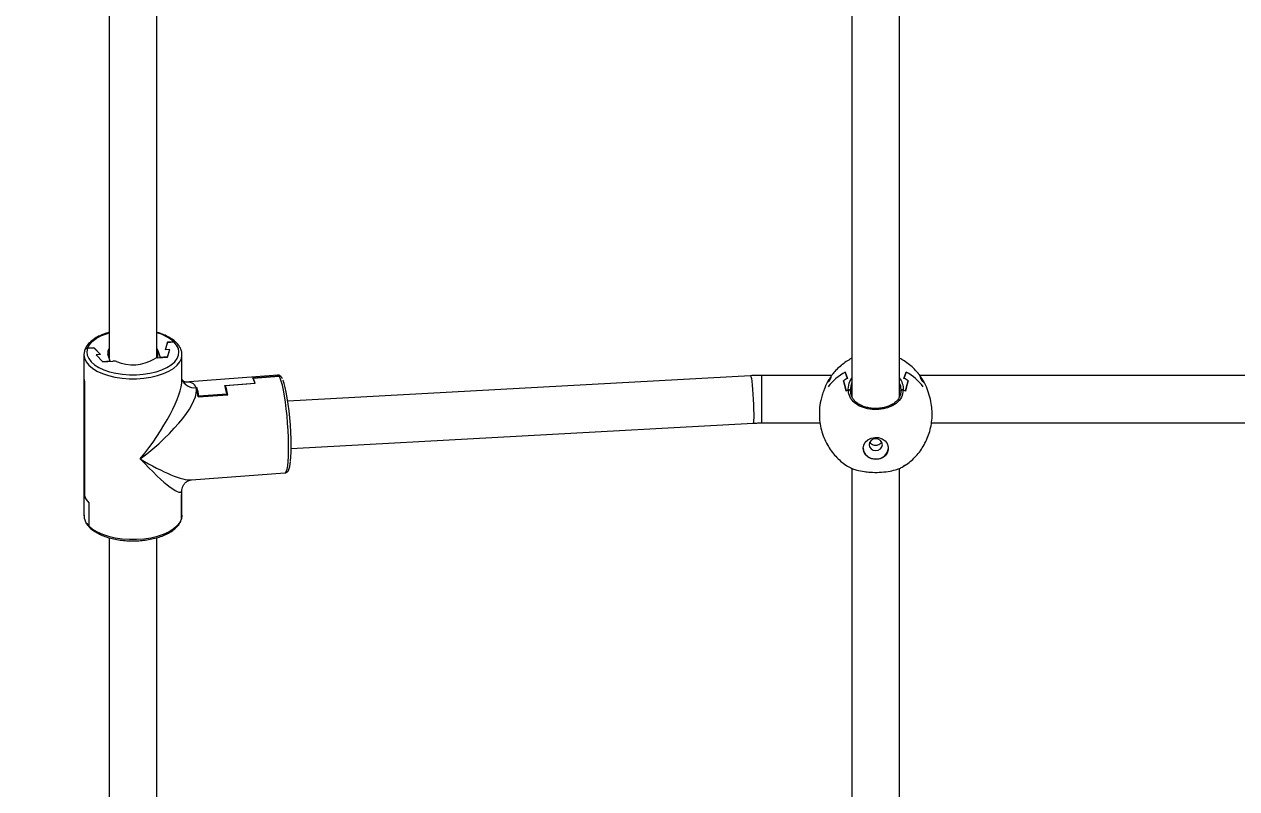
# Model space of a CAD drawing. Header units: millimetres. Extents: x -4213 to 6276, y -6120 to 3870.
# Drawn here: x -706.4 to -298.3, y -1444.6 to -1187.4 of the extents above; entities that cross this region are included whole.
import ezdxf

# ---------------------------------------------------------------- set-up
doc = ezdxf.new("R2010")
doc.units = ezdxf.units.MM
for name, color, linetype in [('DIKOM_ОБЪЕКТ', 7, 'Continuous'), ('DIKOM_РАЗМЕР_ЗОНА', 7, 'Continuous'), ('DIKOM_РАЗМЕР_ОБЪЕКТА', 7, 'Continuous')]:
    doc.layers.add(name, color=color, linetype=linetype)
doc.styles.add('style1', font='arial.ttf', dxfattribs={"width": 0.8})
doc.dimstyles.new('1-50', dxfattribs={"dimtxt": 300, "dimasz": 200, "dimexe": 100, "dimexo": 0, "dimgap": 100, "dimtad": 1, "dimtxsty": 'style1', "dimcen": 200, "dimclrd": 7, "dimclre": 7, "dimclrt": 7, "dimadec": 1, "dimazin": 2, "dimtfac": 1, "dimtmove": 0, "dimatfit": 2, "dimfxl": 0, "dimlwd": 25, "dimlwe": 18, "dimarcsym": 0})

# ---------------------------------------------------------------- blocks, each defined once
blk = doc.blocks.new('*D10')
at = {"layer": 'Defpoints', "color": 0, "transparency": 16777216}
for p in [(-1727.86, 1809.48), (-15.26, -2213.81), (5045.73, -2213.81)]:
    blk.add_point(p, dxfattribs=at)
at = {"layer": 'DIKOM_РАЗМЕР_ОБЪЕКТА', "color": 7, "lineweight": 18, "transparency": 16777216}
for p, q in [((-1727.86, 1809.48), (5145.73, 1809.48)), ((-15.26, -2213.81), (5145.73, -2213.81))]:
    blk.add_line(p, q, dxfattribs=at)
at = {"layer": 'DIKOM_РАЗМЕР_ОБЪЕКТА', "color": 7, "lineweight": 25, "transparency": 16777216}
blk.add_line((5045.73, 1609.48), (5045.73, -2013.81), dxfattribs=at)
at = {"layer": 'DIKOM_РАЗМЕР_ОБЪЕКТА', "color": 7, "transparency": 16777216}
for points in [[(5012.4, 1609.48), (5079.07, 1609.48), (5045.73, 1809.48)], [(5012.4, -2013.81), (5079.07, -2013.81), (5045.73, -2213.81)]]:
    blk.add_solid(points, dxfattribs=at)
at = {"layer": 'DIKOM_РАЗМЕР_ОБЪЕКТА', "color": 7, "transparency": 16777216, "insert": (4792.56, -133.86), "char_height": 300, "attachment_point": 5, "rotation": 90, "style": 'style1'}
blk.add_mtext('4000', dxfattribs=at)
blk = doc.blocks.new('*D11')
at = {"layer": 'Defpoints', "color": 0, "transparency": 16777216}
for p in [(-2152.13, 1385.22), (2355.18, -47.82), (2355.18, -4950.7)]:
    blk.add_point(p, dxfattribs=at)
at = {"layer": 'DIKOM_РАЗМЕР_ОБЪЕКТА', "color": 7, "lineweight": 18, "transparency": 16777216}
for p, q in [((-2152.13, 1385.22), (-2152.13, -5050.7)), ((2355.18, -47.82), (2355.18, -5050.7))]:
    blk.add_line(p, q, dxfattribs=at)
at = {"layer": 'DIKOM_РАЗМЕР_ОБЪЕКТА', "color": 7, "lineweight": 25, "transparency": 16777216}
blk.add_line((-1952.13, -4950.7), (2155.18, -4950.7), dxfattribs=at)
at = {"layer": 'DIKOM_РАЗМЕР_ОБЪЕКТА', "color": 7, "transparency": 16777216}
for points in [[(-1952.13, -4917.36), (-1952.13, -4984.03), (-2152.13, -4950.7)], [(2155.18, -4917.36), (2155.18, -4984.03), (2355.18, -4950.7)]]:
    blk.add_solid(points, dxfattribs=at)
at = {"layer": 'DIKOM_РАЗМЕР_ОБЪЕКТА', "color": 7, "transparency": 16777216, "insert": (229.85, -4697.52), "char_height": 300, "attachment_point": 5, "style": 'style1'}
blk.add_mtext('4500', dxfattribs=at)
blk = doc.blocks.new('*D12')
at = {"layer": 'Defpoints', "color": 0, "transparency": 16777216}
for p in [(-2081.42, 3870.14), (324.17, -3713.81), (6175.91, -3713.81)]:
    blk.add_point(p, dxfattribs=at)
at = {"layer": 'DIKOM_РАЗМЕР_ЗОНА', "color": 7, "lineweight": 18, "transparency": 16777216}
for p, q in [((-2081.42, 3870.14), (6275.91, 3870.14)), ((324.17, -3713.81), (6275.91, -3713.81))]:
    blk.add_line(p, q, dxfattribs=at)
at = {"layer": 'DIKOM_РАЗМЕР_ЗОНА', "color": 7, "lineweight": 25, "transparency": 16777216}
blk.add_line((6175.91, 3670.14), (6175.91, -3513.81), dxfattribs=at)
at = {"layer": 'DIKOM_РАЗМЕР_ЗОНА', "color": 7, "transparency": 16777216}
for points in [[(6142.57, 3670.14), (6209.24, 3670.14), (6175.91, 3870.14)], [(6142.57, -3513.81), (6209.24, -3513.81), (6175.91, -3713.81)]]:
    blk.add_solid(points, dxfattribs=at)
at = {"layer": 'DIKOM_РАЗМЕР_ЗОНА', "color": 7, "transparency": 16777216, "insert": (5922.73, -112.66), "char_height": 300, "attachment_point": 5, "rotation": 90, "style": 'style1'}
blk.add_mtext('7600', dxfattribs=at)
blk = doc.blocks.new('*D13')
at = {"layer": 'Defpoints', "color": 0, "transparency": 16777216}
for p in [(-4212.78, 1738.76), (3855.18, -47.82), (3855.18, -6019.79)]:
    blk.add_point(p, dxfattribs=at)
at = {"layer": 'DIKOM_РАЗМЕР_ЗОНА', "color": 7, "lineweight": 18, "transparency": 16777216}
for p, q in [((-4212.78, 1738.76), (-4212.78, -6119.79)), ((3855.18, -47.82), (3855.18, -6119.79))]:
    blk.add_line(p, q, dxfattribs=at)
at = {"layer": 'DIKOM_РАЗМЕР_ЗОНА', "color": 7, "lineweight": 25, "transparency": 16777216}
blk.add_line((-4012.78, -6019.79), (3655.18, -6019.79), dxfattribs=at)
at = {"layer": 'DIKOM_РАЗМЕР_ЗОНА', "color": 7, "transparency": 16777216}
for points in [[(-4012.78, -5986.46), (-4012.78, -6053.13), (-4212.78, -6019.79)], [(3655.18, -5986.46), (3655.18, -6053.13), (3855.18, -6019.79)]]:
    blk.add_solid(points, dxfattribs=at)
at = {"layer": 'DIKOM_РАЗМЕР_ЗОНА', "color": 7, "transparency": 16777216, "insert": (310.33, -5766.62), "char_height": 300, "attachment_point": 5, "style": 'style1'}
blk.add_mtext('8100', dxfattribs=at)

msp = doc.modelspace()

# ---------------------------------------------------------------- linework, layer by layer
at = {"layer": 'DIKOM_ОБЪЕКТ', "color": 7, "linetype": 'Continuous', "lineweight": 15}
for p, q in [((-427.821, -1075.546), (-427.821, -1312.726)), ((-411.821, -1312.71), (-411.821, -1075.549)), ((-677.821, -1098.868), (-677.821, -1299.694)), ((-661.821, -1299.655), (-661.821, -1098.88)), ((-685.092, -1296.447), (-682.882, -1296.283)), ((-682.942, -1296.238), (-685.074, -1296.396)), ((-680.698, -1298.556), (-682.942, -1296.238)), ((-682.942, -1296.287), (-682.942, -1296.238)), ((-680.698, -1298.556), (-682.882, -1296.283)), ((-661.416, -1297.129), (-661.821, -1296.339)), ((-661.416, -1297.129), (-660.686, -1299.509)), ((-661.416, -1299.613), (-661.416, -1297.129)), ((-658.191, -1294.406), (-658.944, -1296.946)), ((-658.22, -1294.458), (-658.944, -1296.946)), ((-657.461, -1296.836), (-658.944, -1296.946)), ((-658.22, -1294.458), (-656.01, -1294.294)), ((-658.199, -1299.325), (-657.461, -1296.836)), ((-658.199, -1299.375), (-657.461, -1296.836)), ((-656.058, -1294.248), (-658.191, -1294.406)), ((-658.191, -1294.456), (-658.191, -1294.406)), ((-686.321, -1298.622), (-686.321, -1306.374)), ((-680.698, -1298.556), (-682.182, -1298.666)), ((-682.182, -1298.666), (-679.984, -1300.937)), ((-682.182, -1298.666), (-679.954, -1300.985)), ((-677.497, -1300.753), (-679.984, -1300.937)), ((-679.984, -1300.937), (-679.984, -1300.954)), ((-679.954, -1300.985), (-676.591, -1300.736)), ((-677.497, -1300.753), (-678.227, -1298.373)), ((-677.497, -1300.803), (-677.497, -1300.753)), ((-661.562, -1299.624), (-658.199, -1299.375)), ((-658.199, -1299.325), (-660.686, -1299.509)), ((-660.686, -1299.509), (-660.686, -1299.559)), ((-658.199, -1299.374), (-658.199, -1299.325)), ((-653.326, -1298.817), (-653.321, -1298.622)), ((-653.321, -1307.105), (-653.321, -1298.622)), ((-621.103, -1305.472), (-652.275, -1307.779)), ((-620.63, -1305.802), (-629.529, -1306.461)), ((-629.415, -1306.475), (-620.615, -1305.824)), ((-461.958, -1305.649), (-617.697, -1314.226)), ((-434.625, -1305.549), (-458.329, -1305.549)), ((-458.329, -1305.549), (-458.329, -1321.549)), ((-429.322, -1306.562), (-430.071, -1304.422)), ((-430.071, -1304.422), (-429.322, -1306.562)), ((-409.572, -1304.422), (-410.321, -1306.562)), ((-410.321, -1306.562), (-409.572, -1304.422)), ((-184.625, -1305.549), (-405.024, -1305.549)), ((-404.966, -1305.712), (-404.637, -1306.674)), ((-686.321, -1306.461), (-686.321, -1352.624)), ((-686.137, -1345.992), (-686.137, -1307.581)), ((-686.137, -1307.668), (-686.137, -1346.08)), ((-638.92, -1308.964), (-628.784, -1308.214)), ((-638.673, -1308.946), (-628.686, -1308.207)), ((-638.673, -1309.843), (-638.673, -1308.946)), ((-629.415, -1306.475), (-629.415, -1306.638)), ((-428.525, -1307.557), (-427.821, -1306.491)), ((-647.816, -1312.783), (-637.928, -1312.051)), ((-638.213, -1311.88), (-647.606, -1312.576)), ((-647.606, -1312.767), (-647.606, -1312.576)), ((-638.213, -1312.072), (-638.213, -1311.88)), ((-411.305, -1310.683), (-411.305, -1310.387)), ((-616.591, -1330.189), (-461.079, -1321.625)), ((-458.329, -1321.549), (-438.567, -1321.549)), ((-401.09, -1321.549), (-188.567, -1321.549)), ((-650.136, -1340.711), (-618.667, -1338.382)), ((-427.821, -1336.847), (-427.821, -1574.026)), ((-411.821, -1574.011), (-411.821, -1336.85)), ((-686.137, -1346.08), (-686.11, -1346.078)), ((-653.528, -1346.063), (-653.528, -1353.902)), ((-653.528, -1346.101), (-653.512, -1346.099)), ((-653.512, -1353.851), (-653.512, -1346.099)), ((-653.321, -1344.785), (-653.321, -1344.141)), ((-653.321, -1352.624), (-653.321, -1344.872)), ((-684.671, -1348.405), (-684.625, -1348.402)), ((-684.671, -1348.405), (-684.671, -1356.157)), ((-684.625, -1348.365), (-684.625, -1356.204)), ((-653.512, -1353.851), (-653.551, -1354.081)), ((-653.324, -1352.778), (-653.512, -1353.851)), ((-677.821, -1360.169), (-677.821, -1560.994)), ((-661.821, -1560.955), (-661.821, -1360.181))]:
    msp.add_line(p, q, dxfattribs=at)
at = {"layer": 'DIKOM_ОБЪЕКТ', "color": 7, "linetype": 'Continuous', "lineweight": 15, "flags": 128}
for points in [[(-685.074, -1296.396), (-684.464, -1295.253), (-683.501, -1294.17), (-682.209, -1293.174), (-680.619, -1292.288), (-678.769, -1291.533), (-677.821, -1291.229)], [(-685.092, -1296.447), (-685.318, -1297.593), (-685.189, -1298.743), (-684.709, -1299.87), (-683.888, -1300.949), (-682.745, -1301.955), (-681.307, -1302.864), (-679.606, -1303.657), (-677.681, -1304.314), (-675.576, -1304.821), (-673.339, -1305.167), (-671.023, -1305.343), (-668.678, -1305.345), (-666.36, -1305.173), (-664.121, -1304.832), (-662.012, -1304.329), (-660.082, -1303.675), (-658.375, -1302.885), (-656.93, -1301.979), (-655.779, -1300.975), (-654.95, -1299.898), (-654.461, -1298.771), (-654.324, -1297.621), (-654.541, -1296.475), (-655.107, -1295.357), (-656.01, -1294.294)], [(-686.308, -1298.295), (-686.321, -1298.604), (-686.321, -1298.622)], [(-686.321, -1298.622), (-686.142, -1299.814), (-685.597, -1300.997), (-684.699, -1302.127), (-683.468, -1303.178), (-681.931, -1304.128), (-680.123, -1304.954), (-678.084, -1305.638), (-675.861, -1306.165), (-673.502, -1306.524), (-671.06, -1306.705), (-668.591, -1306.705), (-666.149, -1306.525), (-663.79, -1306.167), (-661.566, -1305.64), (-659.526, -1304.957), (-657.718, -1304.131), (-656.18, -1303.182), (-654.947, -1302.131), (-654.048, -1301.001), (-653.502, -1299.818), (-653.326, -1298.817)], [(-620.63, -1305.802), (-620.97, -1305.493), (-621.103, -1305.472)], [(-618.667, -1338.382), (-618.484, -1338.304), (-618.199, -1337.883), (-617.952, -1337.108), (-617.747, -1335.994), (-617.591, -1334.567), (-617.485, -1332.859), (-617.433, -1330.908), (-617.435, -1328.757), (-617.492, -1326.455), (-617.602, -1324.051), (-617.762, -1321.6), (-617.97, -1319.157), (-618.221, -1316.775), (-618.509, -1314.507), (-618.827, -1312.405), (-619.169, -1310.515), (-619.526, -1308.878), (-619.892, -1307.532), (-620.257, -1306.506), (-620.615, -1305.824)], [(-461.958, -1305.649), (-461.931, -1305.661), (-461.817, -1305.939), (-461.689, -1306.577), (-461.553, -1307.546), (-461.415, -1308.799), (-461.282, -1310.279), (-461.16, -1311.915), (-461.055, -1313.632), (-460.972, -1315.349), (-460.914, -1316.987), (-460.884, -1318.467), (-460.884, -1319.722), (-460.914, -1320.692), (-460.972, -1321.333), (-461.055, -1321.613), (-461.079, -1321.625)], [(-616.8, -1334.352), (-616.691, -1333.057), (-616.611, -1331.258), (-616.587, -1329.227), (-616.62, -1327.016), (-616.708, -1324.678), (-616.85, -1322.271), (-617.042, -1319.854), (-617.28, -1317.485), (-617.557, -1315.224), (-617.867, -1313.126), (-618.202, -1311.241), (-618.554, -1309.617), (-618.915, -1308.292), (-619.275, -1307.3), (-619.343, -1307.15)], [(-424.072, -1330.088), (-423.883, -1328.997), (-423.333, -1328.003), (-422.471, -1327.194), (-421.374, -1326.642), (-420.139, -1326.397), (-418.876, -1326.479), (-417.696, -1326.882), (-416.706, -1327.57), (-415.992, -1328.482), (-415.619, -1329.536), (-415.619, -1330.64), (-415.992, -1331.694), (-416.706, -1332.606), (-417.696, -1333.294), (-418.876, -1333.697), (-420.139, -1333.779), (-421.374, -1333.534), (-422.471, -1332.982), (-423.333, -1332.173), (-423.883, -1331.179), (-424.072, -1330.088)], [(-419.821, -1330.829), (-418.96, -1330.68), (-418.231, -1330.255), (-417.743, -1329.62), (-417.572, -1328.87), (-417.743, -1328.12), (-418.231, -1327.484), (-418.96, -1327.059), (-419.821, -1326.91), (-420.683, -1327.059), (-421.412, -1327.484), (-421.9, -1328.12), (-422.071, -1328.87), (-421.9, -1329.62), (-421.412, -1330.255), (-420.683, -1330.68), (-419.821, -1330.829)], [(-684.625, -1356.204), (-683.384, -1357.241), (-681.843, -1358.176), (-680.037, -1358.989), (-678.007, -1359.662), (-675.796, -1360.18), (-673.453, -1360.531), (-671.03, -1360.708), (-668.581, -1360.707), (-666.159, -1360.528), (-663.818, -1360.174), (-661.609, -1359.655), (-659.581, -1358.98), (-657.779, -1358.165), (-656.242, -1357.228), (-655.004, -1356.19), (-654.092, -1355.073), (-653.528, -1353.902)], [(-653.321, -1352.624), (-653.321, -1352.642), (-653.324, -1352.778)]]:
    msp.add_lwpolyline(points, dxfattribs=at)
at = {"layer": 'DIKOM_ОБЪЕКТ', "color": 7, "linetype": 'Continuous', "lineweight": 15}
for centre, radius, start, end in [((-665.571, -1305.394), 14.654, 49.52117, 75.17395), ((-676.014, -1297.757), 2.297, 141.9057, 195.55714), ((-676.355, -1303.399), 2.674, 68.73469, 95.05588), ((-669.94, -1287.71), 14.277, 247.57883, 300.88659), ((-661.5, -1301.61), 1.987, 91.78909, 123.99114), ((-421.404, -1320.176), 17.981, 118.81824, 143.29366), ((-418.239, -1320.176), 17.981, 36.70634, 61.18176), ((-417.545, -1314.37), 15.31, 37.50566, 38.83472), ((-682.215, -1306.366), 4.106, 180.11176, 197.22072), ((-682.219, -1306.453), 4.103, 180.10682, 197.22735), ((-649.182, -1305.305), 4.417, 199.70026, 278.07129), ((-649.118, -1305.197), 4.515, 200.94705, 277.08125), ((-678.813, -1318.579), 31.534, 10.59273, 16.39641), ((-677.72, -1318.34), 30.661, 10.83565, 16.44515), ((-668.286, -1317.632), 30.619, 10.82745, 16.44451), ((-669.044, -1317.874), 31.656, 10.59922, 16.3806), ((-635.18, -1309.897), 6.614, 14.73729, 31.29736), ((-635.216, -1309.939), 6.756, 14.85173, 30.84307), ((-422.463, -1316.993), 16.242, 140.55491, 145.83316), ((-420.562, -1323.595), 19.154, 117.21507, 121.94569), ((-419.07, -1323.575), 19.131, 58.05146, 62.78778), ((-417.18, -1316.993), 16.242, 34.16684, 39.44509), ((-420.398, -1326.276), 18.013, 118.76904, 121.38927), ((-419.318, -1326.404), 18.16, 58.62532, 61.22467), ((-420.114, -1329.746), 3.966, 183.66524, 274.22284), ((-419.529, -1329.746), 3.966, 265.77539, 356.33653), ((-419.165, -1320.399), 17.855, 298.75315, 301.39686), ((-680.617, -1344.142), 5.822, 198.5312, 226.49461), ((-680.654, -1344.249), 5.781, 198.46621, 225.98116), ((-657.449, -1344.774), 4.128, 341.80109, 359.84667), ((-657.408, -1344.867), 4.086, 342.44733, 359.9299), ((-681.403, -1352.479), 4.921, 181.68836, 228.37569)]:
    msp.add_arc(centre, radius, start, end, dxfattribs=at)
for centre, major_axis, ratio, start_param, end_param in [((-669.821, -1325.623), (15.548, 21.096), 0.2617599, 4.5206484, 5.9419235), ((-669.821, -1325.623), (20.83, 16.769), 0.2931183, 4.5957459, 6.1665422), ((-669.821, -1325.623), (15.548, 21.096), 0.2617599, 5.9419235, 5.9554994), ((-669.821, -1325.623), (20.83, 16.769), 0.2931183, 6.1665422, 6.6849149), ((-419.821, -1312.717), (8.5, 0), 0.346112, 2.7968915, 2.9562554), ((-419.821, -1312.717), (8.5, 0), 0.346112, 0.1870179, 0.3447012), ((-669.821, -1325.623), (-16.284, 19.132), 0.1389714, 1.8821654, 3.3034405), ((-669.821, -1325.623), (21.183, -14.42), 0.2116084, 4.9705586, 6.0229822)]:
    msp.add_ellipse(centre, major_axis=major_axis, ratio=ratio, start_param=start_param, end_param=end_param, dxfattribs=at)
for points, knots in [([(-677.821, -1291.065), (-678.43, -1291.25), (-679.697, -1291.636), (-681.401, -1292.392), (-682.945, -1293.285), (-684.243, -1294.303), (-685.254, -1295.43), (-685.825, -1296.385), (-686.019, -1296.959), (-686.069, -1297.105)], [0, 0, 0, 0, 0.1472867, 0.3064041, 0.4663256, 0.6270389, 0.7877158, 0.9461396, 1, 1, 1, 1]), ([(-655.249, -1294.521), (-655.394, -1294.38), (-655.908, -1293.88), (-656.987, -1293.1), (-658.562, -1292.236), (-660.181, -1291.55), (-661.335, -1291.217), (-661.821, -1291.077)], [0, 0, 0, 0, 0.0955538, 0.3369569, 0.5797956, 0.8227919, 1, 1, 1, 1]), ([(-686.083, -1297.167), (-686.119, -1297.268), (-686.242, -1297.617), (-686.256, -1297.979), (-686.267, -1298.236)], [0, 0, 0, 0, 0.2916328, 1, 1, 1, 1]), ([(-685.092, -1296.447), (-685.106, -1296.448), (-685.243, -1296.46), (-685.502, -1296.526), (-685.814, -1296.72), (-686.012, -1296.948), (-686.072, -1297.106), (-686.093, -1297.163)], [0, 0, 0, 0, 0.0311769, 0.3096877, 0.5851993, 0.8501735, 1, 1, 1, 1]), ([(-685.074, -1296.396), (-685.171, -1296.409), (-685.391, -1296.44), (-685.672, -1296.58), (-685.901, -1296.784), (-686.036, -1296.958), (-686.06, -1297.08), (-686.065, -1297.106)], [0, 0, 0, 0, 0.2202087, 0.5003416, 0.6864444, 0.9332528, 1, 1, 1, 1]), ([(-655.243, -1294.517), (-655.244, -1294.516), (-655.298, -1294.435), (-655.497, -1294.335), (-655.776, -1294.243), (-655.975, -1294.247), (-656.058, -1294.248)], [0, 0, 0, 0, 0.0036879, 0.3587497, 0.7297453, 1, 1, 1, 1]), ([(-655.197, -1294.573), (-655.258, -1294.518), (-655.396, -1294.394), (-655.686, -1294.295), (-655.905, -1294.295), (-656.01, -1294.294)], [0, 0, 0, 0, 0.2936692, 0.6587214, 1, 1, 1, 1]), ([(-653.359, -1298.853), (-653.348, -1298.553), (-653.321, -1297.845), (-653.655, -1296.748), (-654.252, -1295.604), (-654.88, -1294.915), (-655.194, -1294.569)], [0, 0, 0, 0, 0.195626, 0.4619576, 0.7303204, 1, 1, 1, 1]), ([(-427.821, -1299.809), (-427.902, -1299.845), (-428.585, -1300.152), (-429.812, -1300.921), (-431.483, -1302.151), (-432.963, -1303.508), (-433.791, -1304.516), (-434.161, -1304.967)], [0, 0, 0, 0, 0.0320015, 0.2707767, 0.5226489, 0.7865807, 1, 1, 1, 1]), ([(-405.48, -1304.965), (-405.891, -1304.469), (-406.789, -1303.387), (-408.406, -1301.953), (-410.106, -1300.707), (-411.297, -1300.09), (-411.821, -1299.817)], [0, 0, 0, 0, 0.2358071, 0.5145477, 0.7860944, 1, 1, 1, 1]), ([(-619.811, -1306.16), (-619.866, -1306.083), (-620.011, -1305.884), (-620.347, -1305.624), (-620.819, -1305.423), (-621.079, -1305.494), (-621.143, -1305.512)], [0, 0, 0, 0, 0.2168416, 0.5653522, 0.8923875, 1, 1, 1, 1]), ([(-619.804, -1306.156), (-619.806, -1306.153), (-619.854, -1306.055), (-620.015, -1305.944), (-620.269, -1305.825), (-620.475, -1305.794), (-620.605, -1305.801), (-620.63, -1305.802)], [0, 0, 0, 0, 0.0145888, 0.3771092, 0.6043484, 0.9256641, 1, 1, 1, 1]), ([(-619.789, -1306.191), (-619.801, -1306.17), (-619.86, -1306.057), (-620.068, -1305.92), (-620.349, -1305.82), (-620.538, -1305.823), (-620.615, -1305.824)], [0, 0, 0, 0, 0.081048, 0.4355365, 0.7730926, 1, 1, 1, 1]), ([(-458.329, -1305.549), (-459.037, -1305.555), (-460.249, -1305.565), (-461.457, -1305.624), (-461.958, -1305.649)], [0, 0, 0, 0, 0.5851854, 1, 1, 1, 1]), ([(-434.161, -1304.967), (-434.273, -1305.094), (-434.636, -1305.502), (-434.924, -1305.965), (-435.122, -1306.284)], [0, 0, 0, 0, 0.3095202, 1, 1, 1, 1]), ([(-435.006, -1306.674), (-434.928, -1306.354), (-434.788, -1305.776), (-434.354, -1305.217), (-434.16, -1304.968)], [0, 0, 0, 0, 0.5547633, 1, 1, 1, 1]), ([(-435.006, -1306.674), (-434.928, -1306.354), (-434.788, -1305.776), (-434.354, -1305.217), (-434.16, -1304.968)], [0, 0, 0, 0, 0.5547633, 1, 1, 1, 1]), ([(-404.637, -1306.674), (-404.715, -1306.354), (-404.855, -1305.776), (-405.289, -1305.217), (-405.483, -1304.967)], [0, 0, 0, 0, 0.5546891, 1, 1, 1, 1]), ([(-404.535, -1306.264), (-404.748, -1305.923), (-405.031, -1305.467), (-405.39, -1305.066), (-405.48, -1304.965)], [0, 0, 0, 0, 0.7490772, 1, 1, 1, 1]), ([(-652.28, -1307.794), (-652.273, -1307.796), (-652.252, -1307.799), (-652.553, -1307.703), (-652.986, -1307.387), (-653.285, -1306.956), (-653.325, -1306.837), (-653.342, -1306.789)], [0, 0, 0, 0, 0.1116714, 0.3318055, 0.5701281, 0.8232473, 1, 1, 1, 1]), ([(-619.49, -1306.718), (-619.551, -1306.578), (-619.635, -1306.383), (-619.751, -1306.232), (-619.784, -1306.189)], [0, 0, 0, 0, 0.7142116, 1, 1, 1, 1]), ([(-435.114, -1306.29), (-435.299, -1306.544), (-435.93, -1307.417), (-436.816, -1309.285), (-437.619, -1311.409), (-438.273, -1313.597), (-438.715, -1315.765), (-438.77, -1317.152), (-438.786, -1317.545)], [0, 0, 0, 0, 0.1110255, 0.3805691, 0.5140755, 0.6521267, 0.9015342, 1, 1, 1, 1]), ([(-429.78, -1310.9), (-429.929, -1310.247), (-430.23, -1308.932), (-430.54, -1307.874), (-430.696, -1307.342)], [0, 0, 0, 0, 0.4964861, 1, 1, 1, 1]), ([(-430.696, -1307.342), (-430.542, -1307.867), (-430.232, -1308.923), (-429.931, -1310.238), (-429.78, -1310.9)], [0, 0, 0, 0, 0.496578, 1, 1, 1, 1]), ([(-429.067, -1310.487), (-429.07, -1310.398), (-429.101, -1309.427), (-428.799, -1308.447), (-428.525, -1307.557)], [0, 0, 0, 0, 0.0913875, 1, 1, 1, 1]), ([(-427.821, -1307.961), (-427.822, -1307.961), (-428.301, -1308.76), (-428.351, -1309.795), (-428.312, -1310.764), (-428.307, -1310.9)], [0, 0, 0, 0, 0.000428, 0.8605282, 1, 1, 1, 1]), ([(-411.821, -1306.406), (-411.453, -1307.007), (-410.651, -1308.316), (-410.602, -1309.725), (-410.576, -1310.487)], [0, 0, 0, 0, 0.459698, 1, 1, 1, 1]), ([(-411.336, -1310.9), (-411.308, -1310.12), (-411.274, -1309.181), (-411.742, -1308.306), (-411.821, -1308.158)], [0, 0, 0, 0, 0.8306311, 1, 1, 1, 1]), ([(-408.946, -1307.342), (-409.101, -1307.867), (-409.411, -1308.923), (-409.712, -1310.238), (-409.863, -1310.9)], [0, 0, 0, 0, 0.4965796, 1, 1, 1, 1]), ([(-409.863, -1310.9), (-409.714, -1310.247), (-409.413, -1308.932), (-409.103, -1307.874), (-408.946, -1307.342)], [0, 0, 0, 0, 0.4964844, 1, 1, 1, 1]), ([(-400.847, -1317.576), (-400.911, -1316.722), (-401.044, -1314.969), (-401.772, -1312.09), (-402.8, -1309.314), (-403.801, -1307.277), (-404.378, -1306.485), (-404.537, -1306.266)], [0, 0, 0, 0, 0.2062283, 0.423782, 0.6523963, 0.9038177, 1, 1, 1, 1]), ([(-429.067, -1310.487), (-429.019, -1310.466), (-428.924, -1310.424), (-428.762, -1310.418), (-428.607, -1310.457), (-428.471, -1310.539), (-428.366, -1310.66), (-428.314, -1310.787), (-428.309, -1310.87), (-428.307, -1310.9)], [0, 0, 0, 0, 0.1453511, 0.2907602, 0.4346249, 0.5821599, 0.7385359, 0.9061869, 1, 1, 1, 1]), ([(-428.307, -1310.9), (-428.313, -1310.843), (-428.326, -1310.73), (-428.424, -1310.581), (-428.567, -1310.473), (-428.736, -1310.42), (-428.904, -1310.422), (-429.012, -1310.457), (-429.062, -1310.484), (-429.067, -1310.487)], [0, 0, 0, 0, 0.1776304, 0.3554487, 0.5284447, 0.6893443, 0.8388245, 0.9830848, 1, 1, 1, 1]), ([(-410.576, -1310.487), (-410.708, -1311.304), (-410.981, -1312.988), (-412.722, -1315.029), (-414.985, -1316.256), (-417.553, -1316.937), (-420.317, -1317.134), (-423.363, -1316.71), (-426.008, -1315.642), (-427.95, -1313.961), (-428.891, -1312.134), (-429.021, -1310.918), (-429.067, -1310.487)], [0, 0, 0, 0, 0.1114345, 0.2293608, 0.3390154, 0.4101121, 0.5167125, 0.6232585, 0.7293928, 0.8348021, 0.9414158, 1, 1, 1, 1]), ([(-412.658, -1314.016), (-412.955, -1314.32), (-413.555, -1314.934), (-414.774, -1315.651), (-416.168, -1316.2), (-417.701, -1316.55), (-419.309, -1316.708), (-420.937, -1316.672), (-422.524, -1316.442), (-424.003, -1316.021), (-425.322, -1315.417), (-426.428, -1314.639), (-427.311, -1313.707), (-427.923, -1312.625), (-428.252, -1311.661), (-428.266, -1311.05), (-428.271, -1310.863)], [0, 0, 0, 0, 0.0734672, 0.1484207, 0.2227925, 0.2967668, 0.3704869, 0.444561, 0.5185349, 0.5924176, 0.665697, 0.7389654, 0.8125474, 0.8881428, 0.9655736, 1, 1, 1, 1]), ([(-411.373, -1310.862), (-411.387, -1311.13), (-411.426, -1311.836), (-411.856, -1312.883), (-412.288, -1313.675), (-412.642, -1314.002), (-412.658, -1314.016)], [0, 0, 0, 0, 0.2315386, 0.6116482, 0.982894, 1, 1, 1, 1]), ([(-410.576, -1310.487), (-410.624, -1310.466), (-410.719, -1310.424), (-410.881, -1310.418), (-411.036, -1310.457), (-411.172, -1310.539), (-411.277, -1310.66), (-411.329, -1310.787), (-411.334, -1310.87), (-411.336, -1310.9)], [0, 0, 0, 0, 0.1453549, 0.2907679, 0.4346364, 0.5821753, 0.7385555, 0.9061748, 1, 1, 1, 1]), ([(-411.336, -1310.9), (-411.33, -1310.843), (-411.317, -1310.73), (-411.219, -1310.581), (-411.076, -1310.473), (-410.907, -1310.42), (-410.739, -1310.422), (-410.631, -1310.457), (-410.581, -1310.484), (-410.576, -1310.487)], [0, 0, 0, 0, 0.1776304, 0.3554487, 0.5284447, 0.6893443, 0.8388245, 0.9830848, 1, 1, 1, 1]), ([(-438.773, -1317.545), (-438.794, -1318.146), (-438.846, -1319.629), (-438.566, -1321.992), (-437.977, -1324.592), (-437.055, -1327.113), (-435.869, -1329.414), (-434.475, -1331.456), (-432.942, -1333.226), (-431.238, -1334.76), (-429.714, -1335.889), (-428.716, -1336.413), (-428.382, -1336.589)], [0, 0, 0, 0, 0.0794392, 0.196113, 0.3134956, 0.4312096, 0.5490869, 0.6530036, 0.7548034, 0.8542954, 0.9512195, 1, 1, 1, 1]), ([(-411.234, -1336.591), (-410.776, -1336.334), (-409.711, -1335.736), (-408.16, -1334.557), (-406.568, -1333.081), (-405.1, -1331.364), (-403.79, -1329.428), (-402.677, -1327.292), (-401.793, -1324.981), (-401.174, -1322.529), (-400.823, -1320.041), (-400.839, -1318.379), (-400.847, -1317.576)], [0, 0, 0, 0, 0.0681388, 0.1583078, 0.2527951, 0.3513181, 0.4535957, 0.5593361, 0.668192, 0.7797633, 0.8936044, 1, 1, 1, 1]), ([(-461.079, -1321.625), (-460.543, -1321.6), (-459.627, -1321.557), (-458.709, -1321.552), (-458.329, -1321.549)], [0, 0, 0, 0, 0.5851931, 1, 1, 1, 1]), ([(-419.821, -1329.159), (-420.071, -1329.136), (-420.569, -1329.088), (-421.218, -1328.713), (-421.645, -1328.326), (-421.762, -1328.053), (-421.786, -1327.995)], [0, 0, 0, 0, 0.3039747, 0.6077224, 0.9177077, 1, 1, 1, 1]), ([(-417.846, -1327.969), (-417.886, -1328.055), (-418.026, -1328.355), (-418.488, -1328.765), (-419.134, -1329.102), (-419.606, -1329.141), (-419.821, -1329.159)], [0, 0, 0, 0, 0.1241301, 0.4290701, 0.7402831, 1, 1, 1, 1]), ([(-618.627, -1338.343), (-618.471, -1338.321), (-618.111, -1338.272), (-617.733, -1337.915), (-617.442, -1337.483), (-617.224, -1336.955), (-617.112, -1336.442), (-617.057, -1336.194)], [0, 0, 0, 0, 0.1285082, 0.2984474, 0.48791, 0.7515057, 1, 1, 1, 1]), ([(-617.057, -1336.194), (-617.035, -1336.104), (-616.934, -1335.708), (-616.852, -1335.148), (-616.805, -1334.598), (-616.798, -1334.523)], [0, 0, 0, 0, 0.2007752, 0.8903981, 1, 1, 1, 1]), ([(-428.375, -1336.577), (-428.306, -1336.63), (-427.992, -1336.873), (-426.34, -1337.404), (-424.011, -1337.899), (-421.37, -1338.187), (-418.597, -1338.224), (-415.6, -1337.907), (-413.15, -1337.356), (-411.65, -1336.859), (-411.323, -1336.628), (-411.245, -1336.573)], [0, 0, 0, 0, 0.0414489, 0.1888579, 0.3269009, 0.417384, 0.5531553, 0.688766, 0.8236896, 0.9579138, 1, 1, 1, 1]), ([(-653.314, -1344.062), (-653.315, -1344.024), (-653.318, -1343.872), (-653.221, -1343.292), (-652.852, -1342.429), (-652.141, -1341.568), (-651.286, -1341.003), (-650.557, -1340.759), (-650.298, -1340.733), (-650.186, -1340.722)], [0, 0, 0, 0, 0.046647, 0.1899107, 0.361293, 0.5425653, 0.7198095, 0.8800521, 1, 1, 1, 1]), ([(-686.282, -1352.571), (-686.289, -1352.811), (-686.31, -1353.46), (-685.986, -1354.498), (-685.39, -1355.642), (-684.763, -1356.332), (-684.448, -1356.677)], [0, 0, 0, 0, 0.1631052, 0.4401417, 0.7193133, 1, 1, 1, 1]), ([(-684.394, -1356.725), (-684.248, -1356.866), (-683.735, -1357.366), (-682.655, -1358.144), (-681.084, -1359.013), (-679.29, -1359.752), (-677.32, -1360.354), (-675.211, -1360.808), (-673.003, -1361.109), (-670.737, -1361.252), (-668.455, -1361.237), (-666.199, -1361.062), (-664.011, -1360.731), (-661.93, -1360.248), (-659.995, -1359.621), (-658.24, -1358.855), (-656.698, -1357.96), (-655.4, -1356.943), (-654.388, -1355.816), (-653.818, -1354.861), (-653.623, -1354.287), (-653.574, -1354.141)], [0, 0, 0, 0, 0.0222418, 0.0784653, 0.1350285, 0.1916277, 0.2480574, 0.3043006, 0.3604094, 0.41643, 0.4724159, 0.5284144, 0.5844645, 0.6406189, 0.6969396, 0.7534904, 0.8103248, 0.8674419, 0.9245473, 0.9808507, 1, 1, 1, 1]), ([(-653.528, -1353.902), (-653.528, -1353.912), (-653.528, -1353.992), (-653.554, -1354.071), (-653.576, -1354.14)], [0, 0, 0, 0, 0.1236237, 1, 1, 1, 1]), ([(-653.56, -1354.079), (-653.525, -1353.977), (-653.38, -1353.563), (-653.365, -1353.132), (-653.353, -1352.806)], [0, 0, 0, 0, 0.245456, 1, 1, 1, 1]), ([(-684.367, -1356.744), (-684.438, -1356.681), (-684.557, -1356.574), (-684.652, -1356.364), (-684.665, -1356.23), (-684.671, -1356.157)], [0, 0, 0, 0, 0.4052817, 0.6797738, 1, 1, 1, 1]), ([(-684.397, -1356.728), (-684.457, -1356.658), (-684.58, -1356.515), (-684.624, -1356.319), (-684.625, -1356.214), (-684.625, -1356.204)], [0, 0, 0, 0, 0.4610048, 0.9495434, 1, 1, 1, 1])]:
    msp.add_open_spline(points, degree=3, knots=knots, dxfattribs=at)

# ---------------------------------------------------------------- dimensions: what is measured, and where the dimension line sits
at = {"layer": 'DIKOM_РАЗМЕР_ЗОНА'}
dim = msp.add_linear_dim(base=(6175.905, -3713.814), p1=(-2081.415, 3870.14), p2=(324.174, -3713.814), angle=90, text='7600', dimstyle='1-50', dxfattribs=at)
dim.commit()
dim.dimension.update_dxf_attribs({"geometry": '*D12', "text_midpoint": (6175.905, -112.661), "dimtype": 160})
dim = msp.add_linear_dim(base=(3855.179, -6019.794), p1=(-4212.782, 1738.764), p2=(3855.179, -47.824), text='8100', dimstyle='1-50', dxfattribs=at)
dim.commit()
dim.dimension.update_dxf_attribs({"geometry": '*D13', "text_midpoint": (310.333, -6019.794), "dimtype": 160})
at = {"layer": 'DIKOM_РАЗМЕР_ОБЪЕКТА'}
dim = msp.add_linear_dim(base=(5045.733, -2213.814), p1=(-1727.861, 1809.479), p2=(-15.262, -2213.814), angle=90, text='4000', dimstyle='1-50', dxfattribs=at)
dim.commit()
dim.dimension.update_dxf_attribs({"geometry": '*D10', "text_midpoint": (5045.733, -133.859), "dimtype": 160})
dim = msp.add_linear_dim(base=(2355.179, -4950.697), p1=(-2152.125, 1385.215), p2=(2355.179, -47.824), text='4500', dimstyle='1-50', dxfattribs=at)
dim.commit()
dim.dimension.update_dxf_attribs({"geometry": '*D11', "text_midpoint": (229.847, -4950.697), "dimtype": 160})

doc.saveas('drawing.dxf')
